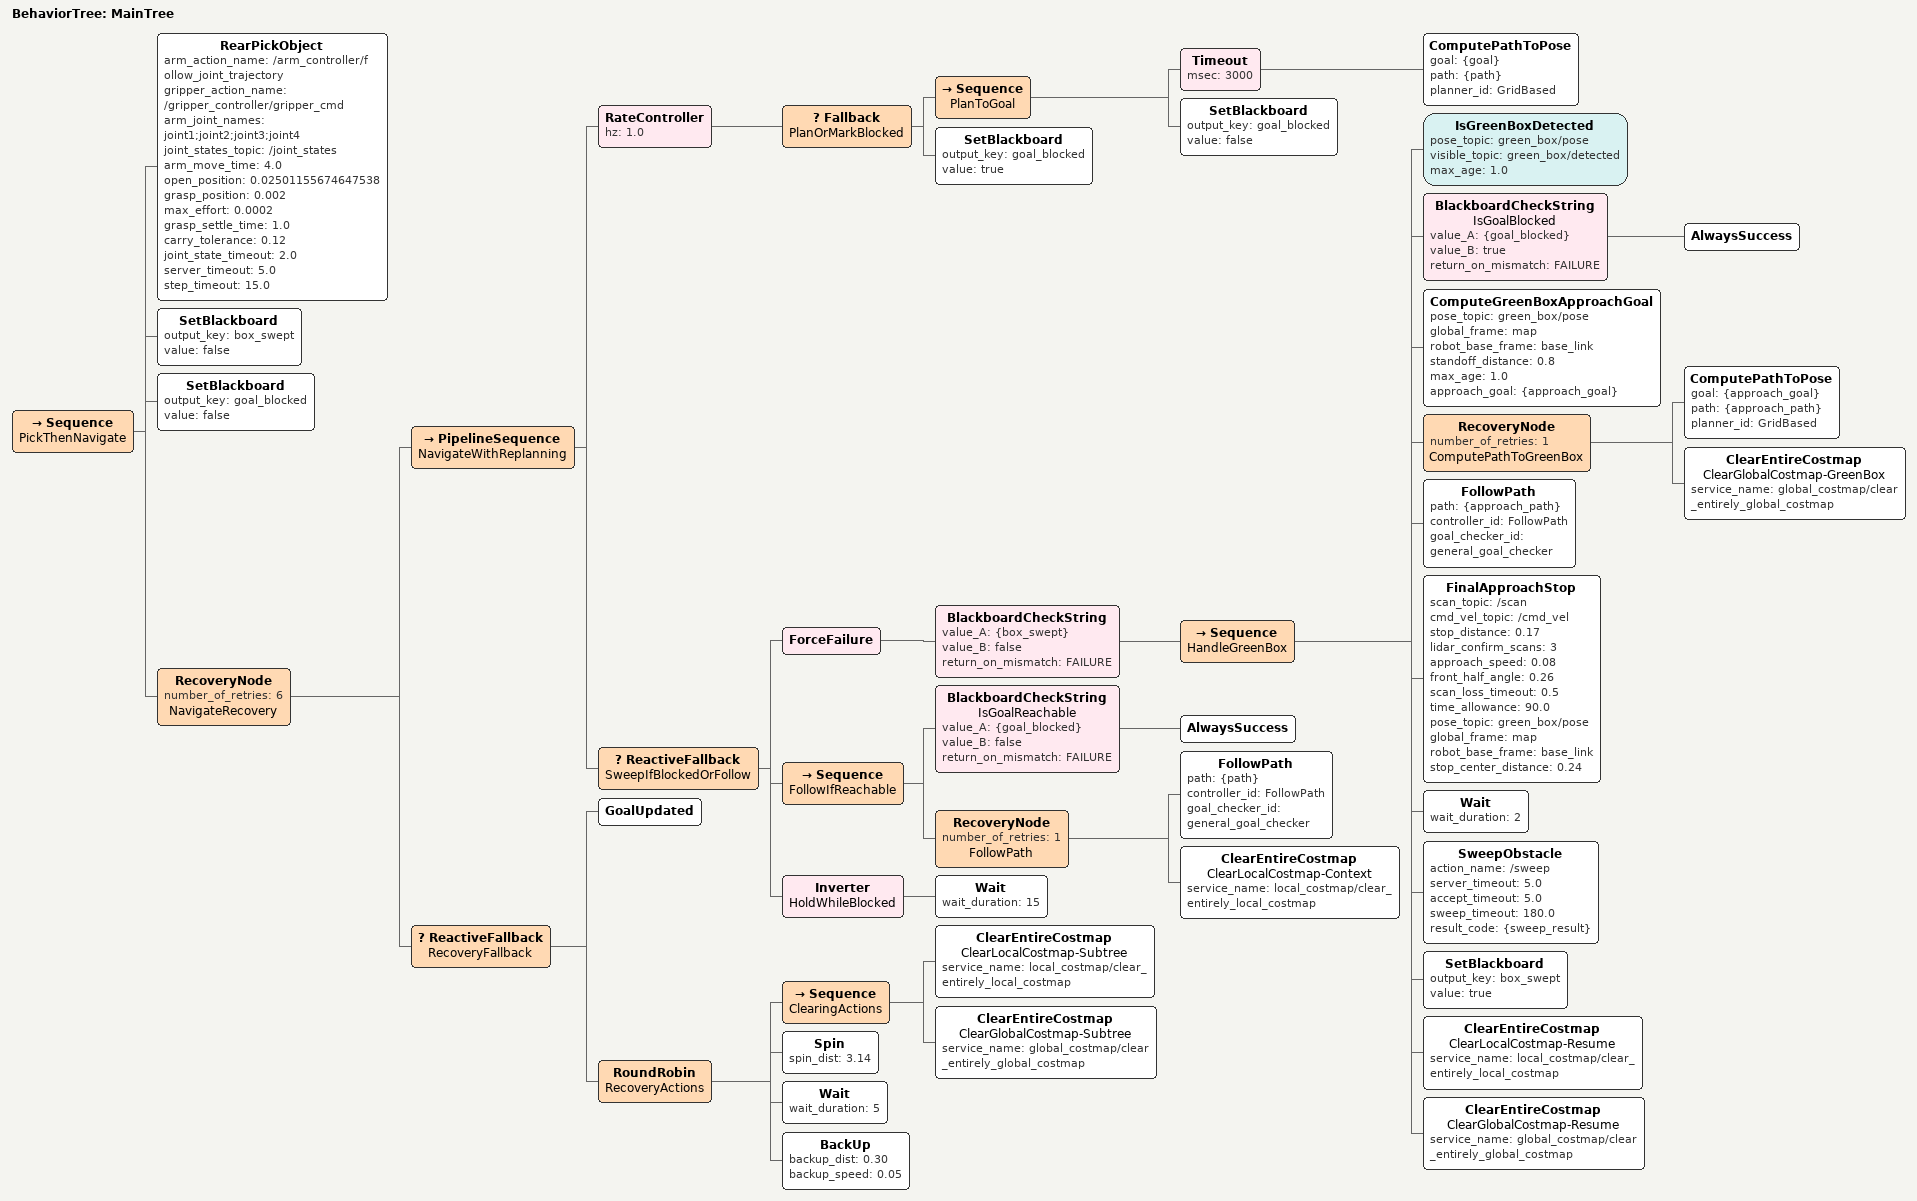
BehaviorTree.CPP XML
<root main_tree_to_execute="MainTree">
  <BehaviorTree ID="MainTree">
    <Sequence name="PickThenNavigate">
      <RearPickObject arm_action_name="/arm_controller/follow_joint_trajectory"
                      gripper_action_name="/gripper_controller/gripper_cmd"
                      arm_joint_names="joint1;joint2;joint3;joint4"
                      joint_states_topic="/joint_states"
                      arm_move_time="4.0"
                      open_position="0.02501155674647538"
                      grasp_position="0.002"
                      max_effort="0.0002"
                      grasp_settle_time="1.0"
                      carry_tolerance="0.12"
                      joint_state_timeout="2.0"
                      server_timeout="5.0"
                      step_timeout="15.0"/>
      <SetBlackboard output_key="box_swept" value="false"/>
      <SetBlackboard output_key="goal_blocked" value="false"/>
      <RecoveryNode number_of_retries="6" name="NavigateRecovery">
        <PipelineSequence name="NavigateWithReplanning">
          <RateController hz="1.0">
            <Fallback name="PlanOrMarkBlocked">
              <Sequence name="PlanToGoal">
                <Timeout msec="3000">
                  <ComputePathToPose goal="{goal}" path="{path}" planner_id="GridBased"/>
                </Timeout>
                <SetBlackboard output_key="goal_blocked" value="false"/>
              </Sequence>
              <SetBlackboard output_key="goal_blocked" value="true"/>
            </Fallback>
          </RateController>
          <ReactiveFallback name="SweepIfBlockedOrFollow">
            <ForceFailure>
              <BlackboardCheckString value_A="{box_swept}" value_B="false" return_on_mismatch="FAILURE">
                <Sequence name="HandleGreenBox">
                  <IsGreenBoxDetected pose_topic="green_box/pose"
                                      visible_topic="green_box/detected"
                                      max_age="1.0"/>
                  <BlackboardCheckString name="IsGoalBlocked" value_A="{goal_blocked}" value_B="true"
                                         return_on_mismatch="FAILURE">
                    <AlwaysSuccess/>
                  </BlackboardCheckString>
                  <ComputeGreenBoxApproachGoal pose_topic="green_box/pose"
                                               global_frame="map"
                                               robot_base_frame="base_link"
                                               standoff_distance="0.8"
                                               max_age="1.0"
                                               approach_goal="{approach_goal}"/>
                  <RecoveryNode number_of_retries="1" name="ComputePathToGreenBox">
                    <ComputePathToPose goal="{approach_goal}" path="{approach_path}" planner_id="GridBased"/>
                    <ClearEntireCostmap name="ClearGlobalCostmap-GreenBox" service_name="global_costmap/clear_entirely_global_costmap"/>
                  </RecoveryNode>
                  <FollowPath path="{approach_path}" controller_id="FollowPath" goal_checker_id="general_goal_checker"/>
                  <FinalApproachStop scan_topic="/scan"
                                     cmd_vel_topic="/cmd_vel"
                                     stop_distance="0.17"
                                     lidar_confirm_scans="3"
                                     approach_speed="0.08"
                                     front_half_angle="0.26"
                                     scan_loss_timeout="0.5"
                                     time_allowance="90.0"
                                     pose_topic="green_box/pose"
                                     global_frame="map"
                                     robot_base_frame="base_link"
                                     stop_center_distance="0.24"/>
                  <Wait wait_duration="2"/>
                  <SweepObstacle action_name="/sweep"
                                 server_timeout="5.0"
                                 accept_timeout="5.0"
                                 sweep_timeout="180.0"
                                 result_code="{sweep_result}"/>
                  <SetBlackboard output_key="box_swept" value="true"/>
                  <ClearEntireCostmap name="ClearLocalCostmap-Resume"
                                      service_name="local_costmap/clear_entirely_local_costmap"/>
                  <ClearEntireCostmap name="ClearGlobalCostmap-Resume"
                                      service_name="global_costmap/clear_entirely_global_costmap"/>
                </Sequence>
              </BlackboardCheckString>
            </ForceFailure>
            <Sequence name="FollowIfReachable">
              <BlackboardCheckString name="IsGoalReachable" value_A="{goal_blocked}" value_B="false"
                                     return_on_mismatch="FAILURE">
                <AlwaysSuccess/>
              </BlackboardCheckString>
              <RecoveryNode number_of_retries="1" name="FollowPath">
                <FollowPath path="{path}" controller_id="FollowPath" goal_checker_id="general_goal_checker"/>
                <ClearEntireCostmap name="ClearLocalCostmap-Context" service_name="local_costmap/clear_entirely_local_costmap"/>
              </RecoveryNode>
            </Sequence>
            <Inverter name="HoldWhileBlocked">
              <Wait wait_duration="15"/>
            </Inverter>
          </ReactiveFallback>
        </PipelineSequence>
        <ReactiveFallback name="RecoveryFallback">
          <GoalUpdated/>
          <RoundRobin name="RecoveryActions">
            <Sequence name="ClearingActions">
              <ClearEntireCostmap name="ClearLocalCostmap-Subtree" service_name="local_costmap/clear_entirely_local_costmap"/>
              <ClearEntireCostmap name="ClearGlobalCostmap-Subtree" service_name="global_costmap/clear_entirely_global_costmap"/>
            </Sequence>
            <Spin spin_dist="3.14"/>
            <Wait wait_duration="5"/>
            <BackUp backup_dist="0.30" backup_speed="0.05"/>
          </RoundRobin>
        </ReactiveFallback>
      </RecoveryNode>
    </Sequence>
  </BehaviorTree>
</root>
